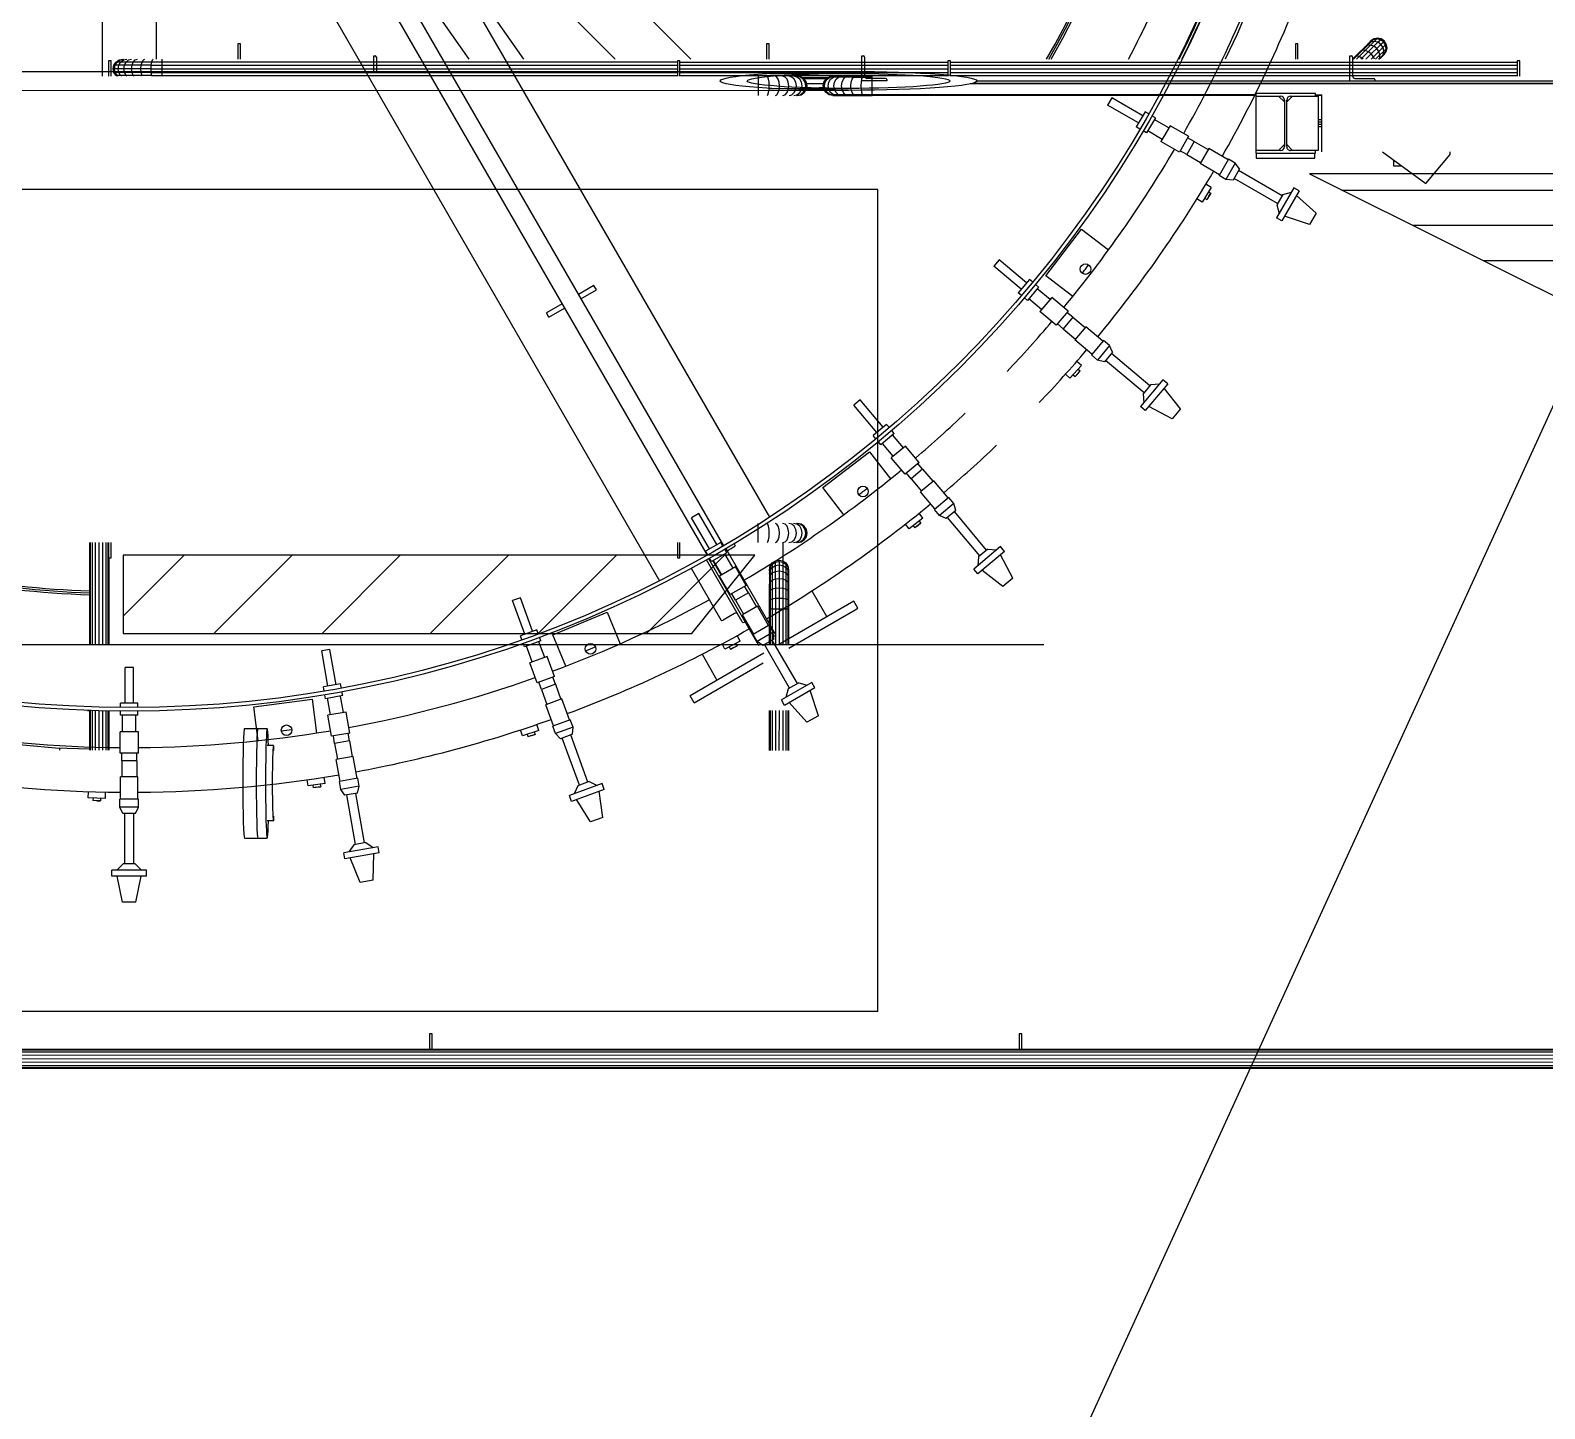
# Model space of a CAD drawing. Header units: metres. Extents: x 0 to 63075, y 0 to 44550.
# Drawn here: x 58355 to 58936, y 40929 to 41457 of the extents above; entities that cross this region are included whole.
import ezdxf

# ---------------------------------------------------------------- set-up
doc = ezdxf.new("R2010")
doc.units = ezdxf.units.M
doc.header["$LTSCALE"] = 75
for name, color, linetype in [('GSB', 7, 'Continuous'), ('ML6', 1, 'Continuous'), ('SDM', 7, 'Continuous'), ('SL1', 8, 'Continuous')]:
    doc.layers.add(name, color=color, linetype=linetype)
doc.styles.add('ROMANS', font='ROMANS.SHX')
doc.dimstyles.new('75___1-75', dxfattribs={"dimscale": 75, "dimtxt": 2.5, "dimasz": 2, "dimexe": 1.5, "dimexo": 1, "dimgap": 0.5, "dimtad": 1, "dimdec": 0, "dimzin": 12, "dimtxsty": 'ROMANS', "dimcen": 0, "dimclrd": 256, "dimclre": 256, "dimclrt": 3, "dimazin": 3, "dimtfac": 1, "dimtdec": 0, "dimtmove": 0, "dimatfit": 0, "dimfxl": 1, "dimlwd": -1, "dimlwe": -1, "dimarcsym": 0})

# ---------------------------------------------------------------- blocks, each defined once
blk = doc.blocks.new('A$C6bae614f')
at = {"layer": 'SL1'}
h = blk.add_hatch(dxfattribs=at)
h.set_pattern_fill('_USER', color=256, scale=90, angle=-0.0019, style=0, pattern_type=0)
h.set_pattern_definition([(359.99813, (326091.565, -18363.04), (0.00294, 90), [])])
h.paths.add_polyline_path([(409519.7, 50524), (406025.7, 50524.1), (406801.1, 50137.4), (407209.9, 49635.6), (407824.9, 49509.6), (408437.2, 49652.2), (408936.7, 50189.3)])
h = blk.add_hatch(dxfattribs=at)
h.set_pattern_fill('_USER', color=256, scale=195, angle=44.9981, style=0, pattern_type=0)
h.set_pattern_definition([(44.99813, (346235.7, -9863.7), (-137.8813, 137.89033), [])])
h.paths.add_polyline_path([(402998.9, 49351.6), (404449.6, 49351.6), (404610.1, 49551), (402998.9, 49551.1)])
for p, q in [((403061.3, 52186.1), (404020.1, 50816.7)), ((402967.7, 52120.5), (403880.6, 50816.7)), ((403269.3, 51995), (404447.6, 50816.7)), ((403185.4, 51905.6), (404530.5, 49575.6)), ((402946.2, 50773.2), (402946.2, 51861.2)), ((403082.8, 51861.2), (403082.7, 50816.7)), ((403143.6, 51881.4), (404488.7, 49551.4)), ((403385.7, 51834.2), (404647.7, 49648.2)), ((403105.2, 51672.3), (404367.3, 49486.3)), ((404254.5, 50816.7), (403472.7, 51598.6)), ((405913.1, 51053.3), (405841.4, 50880.3)), ((403291.6, 50855.8), (403291.6, 50816.7)), ((403298, 50855.8), (403291.6, 50855.8)), ((403298, 50816.7), (403298, 50855.8)), ((404640.6, 50855.8), (404640.6, 50816.7)), ((404647, 50855.8), (404640.6, 50855.8)), ((404647, 50816.7), (404647, 50855.8)), ((405841.4, 50880.3), (405810.4, 50816.6)), ((405989.6, 50855.7), (405989.6, 50816.6)), ((405996, 50855.7), (405989.6, 50855.7)), ((405996, 50816.6), (405996, 50855.7)), ((406135.2, 50816.6), (406180.1, 50861.5)), ((406137.8, 50816.6), (406187.8, 50866.6)), ((406145.3, 50816.6), (406190.9, 50862.2)), ((406156.5, 50816.6), (406199.9, 50860)), ((406172.9, 50851.7), (406166.4, 50847.9)), ((406169.7, 50816.6), (406214.2, 50861.1)), ((406181, 50852.3), (406172.9, 50851.7)), ((406182.1, 50860.9), (406174.8, 50856.3)), ((406187.8, 50866.6), (406180.1, 50861.5)), ((406180.1, 50861.5), (406181.9, 50863.3)), ((406189.5, 50849.7), (406181, 50852.3)), ((406189.8, 50868.6), (406181.9, 50863.3)), ((406190.9, 50862.2), (406182.1, 50860.9)), ((406219.5, 50853.2), (406182.9, 50816.6)), ((406187.8, 50866.6), (406189.8, 50868.6)), ((406197, 50868.4), (406187.8, 50866.6)), ((406197.2, 50844.1), (406189.5, 50849.7)), ((406199.1, 50870.4), (406189.8, 50868.6)), ((406190.9, 50862.2), (406197, 50868.4)), ((406199.9, 50860), (406190.9, 50862.2)), ((406197, 50868.4), (406199.1, 50870.4)), ((406206.3, 50866.4), (406197, 50868.4)), ((406208.4, 50868.6), (406199.1, 50870.4)), ((406199.9, 50860), (406206.3, 50866.4)), ((406207.6, 50854.6), (406199.9, 50860)), ((406206.3, 50866.4), (406208.4, 50868.6)), ((406214.2, 50861.1), (406206.3, 50866.4)), ((406213.1, 50846.8), (406207.6, 50854.6)), ((406216.4, 50863.3), (406208.4, 50868.6)), ((406215.3, 50837.8), (406213.1, 50846.8)), ((406214.2, 50861.1), (406216.4, 50863.3)), ((406219.5, 50853.2), (406214.2, 50861.1)), ((406221.6, 50855.4), (406216.4, 50863.3)), ((406219.5, 50853.2), (406221.6, 50855.4)), ((406221.4, 50844), (406219.5, 50853.2)), ((406223.5, 50846), (406221.6, 50855.4)), ((402961.9, 50812.3), (402961.9, 50773.2)), ((402968.2, 50812.3), (402961.9, 50812.3)), ((402968.2, 50773.2), (402968.2, 50812.3)), ((402975.4, 50801.6), (402980.7, 50809.6)), ((402978.5, 50801.6), (402983.6, 50809.6)), ((402980.7, 50809.6), (402988.6, 50814.8)), ((404413.1, 50809.5), (402980.7, 50809.6)), ((402983.6, 50809.6), (402991.4, 50814.8)), ((402987.5, 50801.6), (402992.3, 50809.6)), ((402988.6, 50814.8), (402998, 50816.7)), ((402991.4, 50814.8), (403000.5, 50816.7)), ((402992.3, 50809.6), (402999.4, 50814.8)), ((402999.4, 50814.8), (403007.9, 50816.7)), ((403002.1, 50801.6), (403006.3, 50809.6)), ((403006.3, 50809.6), (403012.5, 50814.8)), ((403012.5, 50814.8), (403019.8, 50816.7)), ((403021.5, 50801.6), (403024.8, 50809.6)), ((403024.8, 50809.6), (403029.8, 50814.8)), ((403029.8, 50814.8), (403035.6, 50816.7)), ((403044.8, 50801.6), (403047.1, 50809.6)), ((403047.1, 50809.6), (403050.5, 50814.8)), ((403050.5, 50814.8), (403054.6, 50816.7)), ((403070.7, 50801.6), (403071.9, 50809.6)), ((403071.9, 50809.6), (403073.6, 50814.8)), ((403073.6, 50814.8), (403075.7, 50816.7)), ((403098, 50814.8), (403098, 50816.7)), ((403098, 50809.6), (403098, 50814.8)), ((403098, 50801.6), (403098, 50809.6)), ((403638.5, 50785.6), (403638.5, 50825.2)), ((403638.5, 50825.2), (403641.7, 50825.2)), ((403644.9, 50822), (403644.9, 50785.6)), ((404413.1, 50812.3), (404413.1, 50773.2)), ((404419.5, 50812.3), (404413.1, 50812.3)), ((404419.5, 50773.2), (404419.5, 50812.3)), ((404419.5, 50809.5), (405103.1, 50809.5)), ((404883.7, 50761.6), (404883.7, 50825.1)), ((404883.7, 50825.1), (404886.9, 50825.1)), ((404890.1, 50821.9), (404890.1, 50774.3)), ((405103.1, 50812.2), (405103.1, 50773.1)), ((405109.5, 50812.2), (405103.1, 50812.2)), ((405109.5, 50773.1), (405109.5, 50812.2)), ((405109.5, 50809.5), (406555.6, 50809.4)), ((406128.9, 50825.1), (406132.1, 50825.1)), ((406128.9, 50761.6), (406128.9, 50825.1)), ((406135.3, 50821.9), (406135.3, 50774.3)), ((406146, 50824.8), (406141.8, 50823.3)), ((406152.2, 50823.5), (406146, 50824.8)), ((406159.4, 50819.5), (406152.2, 50823.5)), ((406160.7, 50839.5), (406155.2, 50836.7)), ((406162.9, 50816.6), (406159.4, 50819.5)), ((406167.9, 50839.2), (406160.7, 50839.5)), ((406175.8, 50836), (406167.9, 50839.2)), ((406183.2, 50830.2), (406175.8, 50836)), ((406189, 50822.7), (406183.2, 50830.2)), ((406191.6, 50816.6), (406189, 50822.7)), ((406194.1, 50816.6), (406223.5, 50846)), ((406202.7, 50836.5), (406197.2, 50844.1)), ((406201.6, 50816.6), (406214, 50829)), ((406202.1, 50817.1), (406203.8, 50818.3)), ((406205.4, 50827.9), (406202.7, 50836.5)), ((406204.8, 50819.8), (406202.9, 50816.6)), ((406204.2, 50816.6), (406209.4, 50821.8)), ((406204.8, 50819.8), (406205.4, 50827.9)), ((406209.4, 50821.8), (406214, 50829)), ((406209.4, 50821.8), (406214.6, 50827)), ((406214, 50829), (406215.3, 50837.8)), ((406214, 50829), (406219.7, 50834.8)), ((406214.6, 50827), (406219.7, 50834.8)), ((406214.6, 50827), (406216.4, 50828.8)), ((406216.4, 50828.8), (406221.6, 50836.7)), ((406219.7, 50834.8), (406221.4, 50844)), ((406219.7, 50834.8), (406221.6, 50836.7)), ((406221.6, 50836.7), (406223.5, 50846)), ((406555.6, 50812.2), (406555.6, 50773.1)), ((406562, 50812.2), (406555.6, 50812.2)), ((406562, 50773.1), (406562, 50812.2)), ((391398.6, 50786), (404849.7, 50785.5)), ((402973.6, 50792.3), (402975.4, 50801.6)), ((403070.3, 50792.3), (402973.6, 50792.3)), ((402975.4, 50783), (402973.6, 50792.3)), ((403070.7, 50801.6), (402975.4, 50801.6)), ((402980.7, 50775), (402975.4, 50783)), ((403070.7, 50783), (402975.4, 50783)), ((402976.7, 50792.3), (402978.5, 50801.6)), ((402978.5, 50783), (402976.7, 50792.3)), ((402983.6, 50775), (402978.5, 50783)), ((403071.9, 50775), (402980.7, 50775)), ((402983.5, 50773.2), (402980.7, 50775)), ((402986.3, 50773.2), (402983.6, 50775)), ((402985.9, 50792.3), (402987.5, 50801.6)), ((402987.5, 50783), (402985.9, 50792.3)), ((402992.3, 50775), (402987.5, 50783)), ((402994.8, 50773.2), (402992.3, 50775)), ((403000.7, 50792.3), (403002.1, 50801.6)), ((403002.1, 50783), (403000.7, 50792.3)), ((403006.3, 50775), (403002.1, 50783)), ((403008.4, 50773.2), (403006.3, 50775)), ((403020.4, 50792.3), (403021.5, 50801.6)), ((403021.5, 50783), (403020.4, 50792.3)), ((403024.8, 50775), (403021.5, 50783)), ((403026.6, 50773.2), (403024.8, 50775)), ((403044, 50792.3), (403044.8, 50801.6)), ((403044.8, 50783), (403044, 50792.3)), ((403047.1, 50775), (403044.8, 50783)), ((403048.3, 50773.2), (403047.1, 50775)), ((403070.3, 50792.3), (403070.7, 50801.6)), ((403070.7, 50783), (403070.3, 50792.3)), ((403070.3, 50792.3), (403098, 50792.3)), ((403070.7, 50801.6), (403098, 50801.6)), ((403071.9, 50775), (403070.7, 50783)), ((403070.7, 50783), (403098, 50783)), ((403071.9, 50775), (403098, 50775)), ((403072.5, 50773.2), (403071.9, 50775)), ((403098, 50792.3), (403098, 50801.6)), ((403098, 50801.6), (404413.1, 50801.6)), ((403098, 50783), (403098, 50792.3)), ((403098, 50792.3), (404413.1, 50792.3)), ((403098, 50783), (404413.1, 50782.9)), ((403098, 50775), (403098, 50783)), ((403098, 50775), (404413.1, 50775)), ((403098, 50773.2), (403098, 50775)), ((404419.5, 50801.6), (405103.1, 50801.6)), ((404419.5, 50792.3), (405103.1, 50792.2)), ((404419.5, 50782.9), (405103.1, 50782.9)), ((404419.5, 50775), (405103.1, 50775)), ((404619.5, 50771.3), (404619.5, 50773.1)), ((404619.5, 50766), (404619.5, 50771.3)), ((404643.8, 50771.3), (404641.7, 50773.1)), ((404645.6, 50766), (404643.8, 50771.3)), ((404648.7, 50780.5), (404849.7, 50780.5)), ((404666.9, 50771.3), (404662.9, 50773.1)), ((404670.4, 50766), (404666.9, 50771.3)), ((404687.7, 50771.3), (404681.8, 50773.1)), ((404692.6, 50766), (404687.7, 50771.3)), ((404705, 50771.3), (404697.7, 50773.1)), ((404711.2, 50766), (404705, 50771.3)), ((404718, 50771.3), (404709.6, 50773.1)), ((404726.1, 50771.3), (404717, 50773.1)), ((404725.1, 50766), (404718, 50771.3)), ((404728.8, 50771.3), (404719.5, 50773.1)), ((404733.8, 50766), (404726.1, 50771.3)), ((404736.7, 50766), (404728.8, 50771.3)), ((404731.2, 50769.7), (404797.8, 50769.7)), ((404792.2, 50766), (404800.1, 50771.3)), ((404795.2, 50766), (404802.9, 50771.3)), ((404800.1, 50771.3), (404809.5, 50773.1)), ((404862, 50771.3), (404800.1, 50771.3)), ((404802.9, 50771.3), (404812, 50773.1)), ((404803.8, 50766), (404811, 50771.3)), ((404847.1, 50773.1), (404809.5, 50773.1)), ((404811, 50771.3), (404819.4, 50773.1)), ((404817.8, 50766), (404824, 50771.3)), ((404824, 50771.3), (404831.3, 50773.1)), ((404836.4, 50766), (404841.3, 50771.3)), ((404841.3, 50771.3), (404847.1, 50773.1)), ((404847.1, 50773.1), (404866.1, 50773.1)), ((404858.6, 50766), (404862, 50771.3)), ((404862, 50771.3), (404866.1, 50773.1)), ((404862, 50771.3), (404885.2, 50771.3)), ((404866.1, 50773.1), (404887.2, 50773.1)), ((404883.4, 50766), (404885.2, 50771.3)), ((404885.2, 50771.3), (404887.2, 50773.1)), ((404885.2, 50771.3), (404909.5, 50771.3)), ((404887.2, 50773.1), (404909.5, 50773.1)), ((404909.5, 50771.3), (404909.5, 50773.1)), ((404909.5, 50766), (404909.5, 50771.3)), ((405109.5, 50801.6), (406555.6, 50801.5)), ((405109.5, 50792.2), (406555.6, 50792.2)), ((405109.5, 50782.9), (406555.6, 50782.9)), ((405109.5, 50775), (406555.6, 50774.9)), ((391398.6, 50737.7), (404849.7, 50737.3)), ((404619.5, 50758.1), (404619.5, 50766)), ((404619.5, 50748.7), (404619.5, 50758.1)), ((404619.5, 50739.4), (404619.5, 50748.7)), ((404619.5, 50731.5), (404619.5, 50739.4)), ((404619.5, 50726.2), (404619.5, 50731.5)), ((404643.8, 50726.2), (404645.6, 50731.5)), ((404646.7, 50758.1), (404645.6, 50766)), ((404645.6, 50731.5), (404646.7, 50739.4)), ((404646.7, 50739.4), (404647.2, 50748.7)), ((404647.2, 50748.7), (404646.7, 50758.1)), ((404648.7, 50742.4), (404849.7, 50742.4)), ((404666.9, 50726.2), (404670.4, 50731.5)), ((404672.7, 50758.1), (404670.4, 50766)), ((404670.4, 50731.5), (404672.7, 50739.4)), ((404673.5, 50748.7), (404672.7, 50758.1)), ((404672.7, 50739.4), (404673.5, 50748.7)), ((404687.7, 50726.2), (404692.6, 50731.5)), ((404695.9, 50758.1), (404692.6, 50766)), ((404692.6, 50731.5), (404695.9, 50739.4)), ((404697, 50748.7), (404695.9, 50758.1)), ((404695.9, 50739.4), (404697, 50748.7)), ((404705, 50726.2), (404711.2, 50731.5)), ((404715.3, 50758.1), (404711.2, 50766)), ((404711.2, 50731.5), (404715.3, 50739.4)), ((404716.7, 50748.7), (404715.3, 50758.1)), ((404715.3, 50739.4), (404716.7, 50748.7)), ((404718, 50726.2), (404725.1, 50731.5)), ((404729.9, 50758.1), (404725.1, 50766)), ((404725.1, 50731.5), (404729.9, 50739.4)), ((404726.1, 50726.2), (404733.8, 50731.5)), ((404728.8, 50726.2), (404736.7, 50731.5)), ((404731.6, 50748.7), (404729.9, 50758.1)), ((404729.9, 50739.4), (404731.6, 50748.7)), ((404739, 50758.1), (404733.8, 50766)), ((404733.8, 50731.5), (404739, 50739.4)), ((404795, 50767.8), (404734, 50767.8)), ((404734.9, 50767.2), (404794.1, 50767.2)), ((404742, 50758.1), (404736.7, 50766)), ((404736.7, 50731.5), (404742, 50739.4)), ((404740.8, 50748.7), (404739, 50758.1)), ((404739, 50739.4), (404740.8, 50748.7)), ((404787.4, 50738.7), (404741.6, 50738.7)), ((404743.9, 50748.7), (404742, 50758.1)), ((404742, 50739.4), (404743.9, 50748.7)), ((404742.7, 50754.7), (404786.3, 50754.7)), ((404750.8, 50743.7), (404742.9, 50743.7)), ((404750.8, 50738.7), (404745.8, 50743.7)), ((404750.8, 50738.7), (404745.8, 50743.7)), ((404756.1, 50742.2), (404747.3, 50742.2)), ((404781.5, 50742.2), (404772.8, 50742.2)), ((404786.1, 50743.7), (404778, 50743.7)), ((404783, 50743.7), (404778, 50738.7)), ((404785.1, 50748.7), (404786.9, 50758.1)), ((404786.9, 50739.4), (404785.1, 50748.7)), ((404786.9, 50758.1), (404792.2, 50766)), ((404792.2, 50731.5), (404786.9, 50739.4)), ((404788.2, 50748.7), (404790, 50758.1)), ((404790, 50739.4), (404788.2, 50748.7)), ((404790, 50758.1), (404795.2, 50766)), ((404795.2, 50731.5), (404790, 50739.4)), ((404800.1, 50726.2), (404792.2, 50731.5)), ((404802.9, 50726.2), (404795.2, 50731.5)), ((404797.4, 50748.7), (404799.1, 50758.1)), ((404799.1, 50739.4), (404797.4, 50748.7)), ((404799.1, 50758.1), (404803.8, 50766)), ((404803.8, 50731.5), (404799.1, 50739.4)), ((404811, 50726.2), (404803.8, 50731.5)), ((404812.2, 50748.7), (404813.7, 50758.1)), ((404813.7, 50739.4), (404812.2, 50748.7)), ((404813.7, 50758.1), (404817.8, 50766)), ((404817.8, 50731.5), (404813.7, 50739.4)), ((404824, 50726.2), (404817.8, 50731.5)), ((404831.9, 50748.7), (404833.1, 50758.1)), ((404833.1, 50739.4), (404831.9, 50748.7)), ((404833.1, 50758.1), (404836.4, 50766)), ((404836.4, 50731.5), (404833.1, 50739.4)), ((404841.3, 50726.2), (404836.4, 50731.5)), ((404855.5, 50748.7), (404856.3, 50758.1)), ((404856.3, 50739.4), (404855.5, 50748.7)), ((404856.3, 50758.1), (404858.6, 50766)), ((404858.6, 50731.5), (404856.3, 50739.4)), ((404862, 50726.2), (404858.6, 50731.5)), ((404881.8, 50748.7), (404882.2, 50758.1)), ((404882.2, 50739.4), (404881.8, 50748.7)), ((404882.2, 50758.1), (404883.4, 50766)), ((404883.4, 50731.5), (404882.2, 50739.4)), ((404885.2, 50726.2), (404883.4, 50731.5)), ((404947.2, 50761.6), (404883.7, 50761.6)), ((404896.4, 50768), (404944, 50768)), ((404909.5, 50758.1), (404909.5, 50766)), ((404909.5, 50748.7), (404909.5, 50758.1)), ((404909.5, 50739.4), (404909.5, 50748.7)), ((404909.5, 50731.5), (404909.5, 50739.4)), ((404909.5, 50726.2), (404909.5, 50731.5)), ((404947.2, 50764.8), (404947.2, 50761.6)), ((417819.6, 50753.2), (405159.6, 50753.6)), ((410275.2, 50754.9), (405165.8, 50755.1)), ((405177.2, 50761.6), (417819.6, 50761.2)), ((406141.6, 50767.9), (406189.3, 50767.9)), ((406192.4, 50764.7), (406192.4, 50761.6)), ((404619.5, 50724.3), (404619.5, 50726.2)), ((404641.7, 50724.3), (404643.8, 50726.2)), ((404662.9, 50724.3), (404666.9, 50726.2)), ((404681.8, 50724.3), (404687.7, 50726.2)), ((404697.7, 50724.3), (404705, 50726.2)), ((404709.6, 50724.3), (404718, 50726.2)), ((404717, 50724.3), (404726.1, 50726.2)), ((404719.5, 50724.3), (404728.8, 50726.2)), ((405888.5, 50726.2), (404800.1, 50726.2)), ((404809.5, 50724.3), (404800.1, 50726.2)), ((404812, 50724.3), (404802.9, 50726.2)), ((404809.5, 50724.3), (404866.1, 50724.3)), ((404819.4, 50724.3), (404811, 50726.2)), ((404831.3, 50724.3), (404824, 50726.2)), ((404847.1, 50724.3), (404841.3, 50726.2)), ((404866.1, 50724.3), (404862, 50726.2)), ((404866.1, 50724.3), (404887.2, 50724.3)), ((404887.2, 50724.3), (404885.2, 50726.2)), ((404887.2, 50724.3), (404909.5, 50724.3)), ((404909.5, 50724.3), (404909.5, 50726.2)), ((405888.5, 50724.3), (404909.5, 50724.3)), ((405521, 50718.4), (405510.4, 50699.9)), ((405589.5, 50654.3), (405510.4, 50699.9)), ((405600.1, 50672.6), (405521, 50718.4)), ((405888.5, 50729.2), (405888.5, 50577.2)), ((406040.5, 50729.2), (405888.5, 50729.2)), ((405888.5, 50722.6), (405951.6, 50722.6)), ((405946.6, 50722.6), (405961.6, 50707.6)), ((405961.6, 50712.6), (405961.6, 50593.8)), ((405982.4, 50722.6), (405967.4, 50707.6)), ((405967.4, 50593.8), (405967.4, 50712.6)), ((405977.4, 50722.6), (406040.5, 50722.6)), ((405982.4, 50722.6), (406047.4, 50722.6)), ((406040.5, 50722.6), (406040.5, 50729.2)), ((406040.5, 50726.2), (406057.4, 50726.2)), ((406057.4, 50724.3), (406040.5, 50724.3)), ((406047.4, 50722.6), (406047.4, 50583.8)), ((406057.4, 50580.2), (406057.4, 50726.2)), ((405605.9, 50682.7), (405583.7, 50644.2)), ((405615.4, 50677.3), (405605.9, 50682.7)), ((405632.3, 50667.5), (405610.1, 50629)), ((405632.3, 50667.5), (405623.6, 50672.5)), ((405666.6, 50641.4), (405629.6, 50662.7)), ((406047.4, 50662.6), (406057.4, 50662.6)), ((406057.4, 50656.3), (406047.4, 50656.3)), ((405593.1, 50638.7), (405583.7, 50644.2)), ((405610.1, 50629), (405601.3, 50634)), ((405649.8, 50612.3), (405612.8, 50633.7)), ((405669.9, 50647.2), (405646.4, 50606.5)), ((405716.9, 50620.1), (405669.9, 50647.2)), ((405716.9, 50620.1), (405693.5, 50579.4)), ((405731.5, 50606.5), (405714.7, 50616.2)), ((406057.4, 50650.2), (406047.4, 50650.2)), ((406057.4, 50643.9), (406047.4, 50643.9)), ((405693.5, 50579.4), (405646.4, 50606.5)), ((405712.4, 50573.5), (405695.7, 50583.2)), ((405731.5, 50606.5), (405712.4, 50573.5)), ((405731.5, 50606.5), (405767.1, 50586.2)), ((405768.5, 50588.6), (405746.5, 50550.5)), ((405817.8, 50560.1), (405768.5, 50588.6)), ((405951.6, 50583.8), (405888.5, 50583.8)), ((405888.5, 50577.2), (406040.5, 50577.2)), ((405889.5, 50577.2), (405889.5, 50564.7)), ((405961.6, 50598.8), (405946.6, 50583.8)), ((405982.4, 50583.8), (405967.4, 50598.8)), ((406047.4, 50583.8), (405977.4, 50583.8)), ((406039.5, 50564.7), (406039.5, 50577.2)), ((406040.5, 50577.2), (406040.5, 50583.8)), ((406212, 50580.2), (406322.7, 50499.9)), ((406384.5, 50573.6), (406384.5, 50580.2)), ((405712.4, 50573.5), (405747.9, 50552.9)), ((405795.8, 50522), (405746.5, 50550.5)), ((405818.7, 50561.8), (405794.8, 50520.4)), ((405836.3, 50551.6), (405812.4, 50510.2)), ((405836.3, 50551.6), (405818.7, 50561.8)), ((405846.9, 50536.7), (405836.3, 50551.6)), ((405889.5, 50564.7), (406039.5, 50564.7)), ((406239.5, 50560.2), (406239.5, 50544.9)), ((406239.5, 50544.9), (406260.6, 50544.9)), ((406322.7, 50499.9), (406384.5, 50573.6)), ((405812.4, 50510.2), (405794.8, 50520.4)), ((405830.6, 50508.5), (405812.4, 50510.2)), ((405846.9, 50536.7), (405830.6, 50508.5)), ((405944, 50448.5), (405833, 50512.6)), ((405955.5, 50468.5), (405844.5, 50532.6)), ((404924.6, 50484.3), (400513.3, 50484.4)), ((404924.5, 48387.1), (404924.6, 50484.3)), ((405751.5, 50452), (405738.3, 50460.2)), ((405774.7, 50489.3), (405751.5, 50452)), ((405758, 50462.5), (405763.9, 50458.8)), ((405774.7, 50489.3), (405761.3, 50497.7)), ((405774.1, 50475.2), (405763.9, 50458.8)), ((405769, 50467), (405763.9, 50458.8)), ((405768.2, 50478.8), (405774.1, 50475.2)), ((405769, 50467), (405774.1, 50475.2)), ((405985.8, 50489), (405941.3, 50412.1)), ((405957.5, 50472), (405942, 50445.1)), ((405999.5, 50481.1), (405955, 50404.1)), ((405957.5, 50472), (405979.3, 50477.8)), ((405999.5, 50481.1), (405985.8, 50489)), ((406042.7, 50424.2), (405992.6, 50469.2)), ((405942, 50445.1), (405947.8, 50423.3)), ((406042.7, 50424.2), (406025.9, 50395.1)), ((405352.8, 50264.4), (405444.1, 50383.4)), ((405444.1, 50383.4), (405513.1, 50330.5)), ((405955, 50404.1), (405941.3, 50412.1)), ((406025.9, 50395.1), (405961.9, 50416.1)), ((405233.8, 50304.9), (405220.1, 50288.6)), ((405290.1, 50229.9), (405220.1, 50288.6)), ((405303.7, 50246.2), (405233.8, 50304.9)), ((404200.1, 50239.7), (404160.4, 50216.8)), ((404166.7, 50205.8), (404206.4, 50228.7)), ((404206.4, 50228.7), (404200.1, 50239.7)), ((405311.2, 50255.1), (405282.6, 50221)), ((405334.5, 50235.5), (405305.9, 50201.4)), ((405319.5, 50248.1), (405311.2, 50255.1)), ((405334.5, 50235.5), (405326.8, 50242)), ((405363.7, 50203.8), (405331, 50231.3)), ((405421.8, 50211.5), (405352.8, 50264.4)), ((404118.5, 50192.6), (404078.8, 50169.7)), ((405290.9, 50214), (405282.6, 50221)), ((405305.9, 50201.4), (405298.2, 50207.9)), ((405342.2, 50178.1), (405309.4, 50205.6)), ((405368, 50209), (405337.8, 50173)), ((405409.6, 50174.1), (405368, 50209)), ((404085.2, 50158.7), (404078.8, 50169.7)), ((404085.2, 50158.7), (404124.9, 50181.6)), ((405379.4, 50138.1), (405337.8, 50173)), ((405409.6, 50174.1), (405379.4, 50138.1)), ((405421.6, 50158.2), (405397.1, 50129)), ((405421.6, 50158.2), (405406.8, 50170.7)), ((405421.6, 50158.2), (405453.1, 50132)), ((405397.1, 50129), (405382.3, 50141.5)), ((405397.1, 50129), (405428.4, 50102.6)), ((405454.9, 50134.1), (405426.6, 50100.4)), ((405498.5, 50097.6), (405454.9, 50134.1)), ((405470.2, 50063.8), (405426.6, 50100.4)), ((405499.7, 50099), (405469, 50062.4)), ((405515.3, 50085.9), (405484.6, 50049.3)), ((405515.3, 50085.9), (405499.7, 50099)), ((405523.2, 50069.4), (405515.3, 50085.9)), ((405443.9, 50035.3), (405414.5, 50002.6)), ((405443.9, 50035.3), (405432.1, 50045.9)), ((405484.6, 50049.3), (405469, 50062.4)), ((405502.2, 50044.4), (405484.6, 50049.3)), ((405523.2, 50069.4), (405502.2, 50044.4)), ((405603.4, 49965.7), (405505.3, 50048.1)), ((405618.3, 49983.4), (405520.1, 50065.8)), ((405414.5, 50002.6), (405403, 50013)), ((405422.7, 50011.8), (405427.9, 50007.1)), ((405440.8, 50021.5), (405427.9, 50007.1)), ((405434.4, 50014.3), (405427.9, 50007.1)), ((405434.4, 50014.3), (405440.8, 50021.5)), ((405435.6, 50026.1), (405440.8, 50021.5)), ((405651.6, 49998.4), (405594.5, 49930.3)), ((405663.8, 49988.2), (405651.6, 49998.4)), ((405620.8, 49986.5), (405600.8, 49962.7)), ((405600.8, 49962.7), (405602.8, 49940.2)), ((405663.8, 49988.2), (405606.6, 49920.1)), ((405620.8, 49986.5), (405643.3, 49988.4)), ((405696.5, 49924.6), (405654.9, 49977.6)), ((404879.1, 49947.6), (404862.8, 49933.9)), ((404921.5, 49864), (404862.8, 49933.9)), ((404937.7, 49877.6), (404879.1, 49947.6)), ((405606.6, 49920.1), (405594.5, 49930.3)), ((405674.9, 49898.9), (405615.5, 49930.7)), ((405696.5, 49924.6), (405674.9, 49898.9)), ((404946.7, 49885.1), (404912.6, 49856.5)), ((404953.7, 49876.8), (404946.7, 49885.1)), ((404919.6, 49848.1), (404912.6, 49856.5)), ((404966.3, 49861.7), (404932.2, 49833.1)), ((404966.3, 49861.7), (404959.8, 49869.5)), ((404989.5, 49825.5), (404962.1, 49858.2)), ((404784.2, 49723.6), (404903.3, 49814.9)), ((404903.3, 49814.9), (404956.2, 49745.9)), ((404932.2, 49833.1), (404925.7, 49840.9)), ((404963.8, 49804), (404936.4, 49836.7)), ((404994.7, 49829.8), (404958.7, 49799.6)), ((405029.6, 49788.2), (404994.7, 49829.8)), ((404993.6, 49758), (404958.7, 49799.6)), ((405029.6, 49788.2), (404993.6, 49758)), ((405038.6, 49770.6), (405009.4, 49746.1)), ((405038.6, 49770.6), (405026.2, 49785.4)), ((405038.6, 49770.6), (405065.1, 49739.2)), ((405009.4, 49746.1), (404997, 49760.9)), ((405009.4, 49746.1), (405035.7, 49714.6)), ((405067.2, 49741), (405033.5, 49712.8)), ((405103.8, 49697.4), (405067.2, 49741)), ((404837.2, 49654.6), (404784.2, 49723.6)), ((405070.1, 49669.2), (405033.5, 49712.8)), ((405105.2, 49698.6), (405068.7, 49668)), ((405118.3, 49683.1), (405105.2, 49698.6)), ((404467.7, 49657.4), (404449.3, 49646.7)), ((404513.3, 49578.2), (404467.7, 49657.4)), ((405039.2, 49645.6), (405029.4, 49658.1)), ((405081.7, 49652.4), (405068.7, 49668)), ((405118.3, 49683.1), (405081.7, 49652.4)), ((405098.2, 49644.5), (405081.7, 49652.4)), ((405123.2, 49665.5), (405098.2, 49644.5)), ((405123.2, 49665.5), (405118.3, 49683.1)), ((405201.9, 49564.3), (405119.6, 49662.4)), ((404495, 49567.6), (404449.3, 49646.7)), ((404619.4, 49630.3), (404619.4, 49632.1)), ((404619.4, 49625), (404619.4, 49630.3)), ((404619.4, 49617.1), (404619.4, 49625)), ((404619.4, 49607.7), (404619.4, 49617.1)), ((404643.8, 49630.3), (404641.7, 49632.1)), ((404645.5, 49625), (404643.8, 49630.3)), ((404646.7, 49617.1), (404645.5, 49625)), ((404647.1, 49607.7), (404646.7, 49617.1)), ((404666.9, 49630.3), (404662.8, 49632.1)), ((404670.3, 49625), (404666.9, 49630.3)), ((404672.6, 49617.1), (404670.3, 49625)), ((404673.4, 49607.7), (404672.6, 49617.1)), ((404687.6, 49630.3), (404681.8, 49632.1)), ((404692.6, 49625), (404687.6, 49630.3)), ((404695.8, 49617.1), (404692.6, 49625)), ((404697, 49607.7), (404695.8, 49617.1)), ((404704.9, 49630.3), (404697.6, 49632.1)), ((404711.1, 49625), (404704.9, 49630.3)), ((404718, 49630.3), (404709.5, 49632.1)), ((404715.3, 49617.1), (404711.1, 49625)), ((404716.7, 49607.7), (404715.3, 49617.1)), ((404726, 49630.3), (404716.9, 49632.1)), ((404725.1, 49625), (404718, 49630.3)), ((404728.8, 49630.3), (404719.4, 49632.1)), ((404729.9, 49617.1), (404725.1, 49625)), ((404733.8, 49625), (404726, 49630.3)), ((404736.7, 49625), (404728.8, 49630.3)), ((404731.5, 49607.7), (404729.9, 49617.1)), ((404738.9, 49617.1), (404733.8, 49625)), ((404742, 49617.1), (404736.7, 49625)), ((404740.7, 49607.7), (404738.9, 49617.1)), ((404743.8, 49607.7), (404742, 49617.1)), ((405004.6, 49618.5), (404995, 49630.7)), ((405039.2, 49645.6), (405004.6, 49618.5)), ((405014.3, 49626.1), (405018.5, 49620.7)), ((405033.7, 49632.6), (405018.5, 49620.7)), ((405026.2, 49626.6), (405018.5, 49620.7)), ((405026.2, 49626.6), (405033.7, 49632.6)), ((405029.4, 49638), (405033.7, 49632.6)), ((405184.2, 49549.4), (405101.8, 49647.6)), ((402913.5, 49323.5), (402913.5, 49583.4)), ((402915.4, 49323.5), (402915.4, 49583.4)), ((402920.7, 49323.5), (402920.7, 49583.4)), ((402928.6, 49323.5), (402928.6, 49583.4)), ((402937.9, 49323.5), (402937.9, 49583.4)), ((402947.2, 49323.5), (402947.3, 49583.4)), ((402955.2, 49323.5), (402955.2, 49583.4)), ((402960.5, 49323.5), (402960.5, 49583.4)), ((402961.8, 49583.4), (402961.8, 49544.3)), ((402968.2, 49544.3), (402968.2, 49583.4)), ((404413.1, 49583.4), (404413.1, 49544.3)), ((404419.4, 49544.3), (404419.4, 49583.4)), ((404523.4, 49584.1), (404484.9, 49561.8)), ((404528.9, 49574.6), (404523.4, 49584.1)), ((404557.5, 49580.5), (404560.6, 49575.2)), ((404619.4, 49598.4), (404619.4, 49607.7)), ((404619.4, 49590.5), (404619.4, 49598.4)), ((404619.4, 49585.2), (404619.4, 49590.5)), ((404619.4, 49583.3), (404619.4, 49585.2)), ((404641.7, 49583.3), (404643.8, 49585.2)), ((404643.8, 49585.2), (404645.5, 49590.5)), ((404645.5, 49590.5), (404646.7, 49598.4)), ((404646.7, 49598.4), (404647.1, 49607.7)), ((404662.8, 49583.3), (404666.9, 49585.2)), ((404666.9, 49585.2), (404670.3, 49590.5)), ((404670.3, 49590.5), (404672.6, 49598.4)), ((404672.6, 49598.4), (404673.4, 49607.7)), ((404681.8, 49583.3), (404687.6, 49585.2)), ((404681.9, 49583.3), (404681.9, 49536.5)), ((404687.6, 49585.2), (404692.6, 49590.5)), ((404692.6, 49590.5), (404695.8, 49598.4)), ((404695.8, 49598.4), (404697, 49607.7)), ((404697.6, 49583.3), (404704.9, 49585.2)), ((404704.9, 49585.2), (404711.1, 49590.5)), ((404709.5, 49583.3), (404718, 49585.2)), ((404711.1, 49590.5), (404715.3, 49598.4)), ((404715.3, 49598.4), (404716.7, 49607.7)), ((404716.9, 49583.3), (404726, 49585.2)), ((404718, 49585.2), (404725.1, 49590.5)), ((404719.4, 49583.3), (404728.8, 49585.2)), ((404725.1, 49590.5), (404729.9, 49598.4)), ((404726, 49585.2), (404733.8, 49590.5)), ((404728.8, 49585.2), (404736.7, 49590.5)), ((404729.9, 49598.4), (404731.5, 49607.7)), ((404733.8, 49590.5), (404738.9, 49598.4)), ((404736.7, 49590.5), (404742, 49598.4)), ((404738.9, 49598.4), (404740.7, 49607.7)), ((404742, 49598.4), (404743.8, 49607.7)), ((405237.4, 49573.2), (405169.3, 49516)), ((405247.5, 49561.1), (405237.4, 49573.2)), ((402961.8, 49544.3), (402968.2, 49544.3)), ((402962.3, 49544.3), (402962.3, 49323.5)), ((404413.1, 49544.3), (404419.4, 49544.3)), ((404490.4, 49552.4), (404484.9, 49561.8)), ((404578.1, 49381.4), (404486.8, 49539.5)), ((404492.4, 49542.6), (404619.9, 49321.6)), ((404500.1, 49535.4), (404495.1, 49544.1)), ((404538.7, 49557.6), (404500.1, 49535.4)), ((404502.9, 49537), (404524.3, 49500)), ((404526.2, 49501.1), (404504.9, 49538.1)), ((404538.7, 49557.6), (404533.6, 49566.4)), ((404555.3, 49517.9), (404533.9, 49554.9)), ((404536.4, 49568), (404663.9, 49347)), ((404654.9, 49531.5), (404662.8, 49536.8)), ((404654.9, 49528.6), (404662.8, 49533.7)), ((404662.8, 49536.8), (404672.2, 49538.7)), ((404662.8, 49533.7), (404662.8, 49536.8)), ((404662.8, 49533.7), (404672.2, 49535.5)), ((404662.8, 49510.1), (404662.8, 49533.7)), ((404672.2, 49535.5), (404672.2, 49538.7)), ((404672.2, 49538.7), (404681.5, 49536.8)), ((404672.2, 49535.5), (404681.5, 49533.7)), ((404672.2, 49535.5), (404672.2, 49511.5)), ((404681.5, 49536.8), (404681.5, 49510.1)), ((404681.5, 49536.8), (404689.4, 49531.5)), ((404681.5, 49533.7), (404689.4, 49528.6)), ((405181.2, 49546.8), (405179.2, 49524.4)), ((405247.5, 49561.1), (405179.4, 49503.9)), ((405205, 49566.8), (405181.2, 49546.8)), ((405205, 49566.8), (405227.4, 49564.8)), ((405268.7, 49492.8), (405237, 49552.2)), ((404447.9, 49517.9), (404523.9, 49386.4)), ((404561.1, 49521.3), (404520.4, 49497.8)), ((404547.6, 49450.8), (404520.4, 49497.8)), ((404588.3, 49474.3), (404561.1, 49521.3)), ((404647.8, 49514.3), (404649.6, 49523.6)), ((404647.8, 49511.7), (404649.6, 49520.8)), ((404647.8, 49514.3), (404647.8, 49511.7)), ((404647.8, 49504.3), (404649.6, 49512.8)), ((404647.8, 49511.7), (404647.8, 49492.4)), ((404647.8, 49492.4), (404649.6, 49499.7)), ((404649.6, 49523.6), (404654.9, 49531.5)), ((404649.6, 49520.8), (404654.9, 49528.6)), ((404649.6, 49520.8), (404649.6, 49523.6)), ((404649.6, 49520.8), (404649.6, 49499.7)), ((404649.6, 49512.8), (404654.9, 49519.9)), ((404649.6, 49499.7), (404654.9, 49505.9)), ((404649.6, 49499.7), (404649.6, 49482.4)), ((404654.9, 49531.5), (404654.9, 49505.9)), ((404654.9, 49519.9), (404662.8, 49524.7)), ((404654.9, 49505.9), (404662.8, 49510.1)), ((404654.9, 49505.9), (404654.9, 49487.4)), ((404662.8, 49524.7), (404672.2, 49526.3)), ((404662.8, 49510.1), (404672.2, 49511.5)), ((404662.8, 49490.7), (404662.8, 49510.1)), ((404672.2, 49526.3), (404681.5, 49524.7)), ((404672.2, 49511.5), (404672.2, 49491.8)), ((404672.2, 49511.5), (404681.5, 49510.1)), ((404681.5, 49524.7), (404689.4, 49519.9)), ((404681.5, 49510.1), (404689.4, 49505.9)), ((404681.5, 49510.1), (404681.5, 49490.7)), ((404689.4, 49531.5), (404689.4, 49505.9)), ((404689.4, 49531.5), (404694.7, 49523.6)), ((404689.4, 49528.6), (404694.7, 49520.8)), ((404689.4, 49519.9), (404694.7, 49512.8)), ((404689.4, 49505.9), (404689.4, 49487.4)), ((404689.4, 49505.9), (404694.7, 49499.7)), ((404694.7, 49523.6), (404694.7, 49499.7)), ((404694.7, 49523.6), (404696.6, 49514.3)), ((404694.7, 49520.8), (404696.6, 49511.7)), ((404694.7, 49512.8), (404696.6, 49504.3)), ((404694.7, 49499.7), (404694.7, 49482.4)), ((404694.7, 49499.7), (404696.6, 49492.4)), ((404696.6, 49511.7), (404696.6, 49514.3)), ((404696.6, 49511.7), (404696.6, 49492.4)), ((405179.4, 49503.9), (405169.3, 49516)), ((405243, 49471.2), (405190, 49512.8)), ((404367.3, 49486.3), (404367.3, 49486.3)), ((404588.3, 49474.3), (404547.6, 49450.8)), ((404594.1, 49455.3), (404584.4, 49472)), ((404647.8, 49492.4), (404647.8, 49476.6)), ((404647.8, 49476.6), (404649.6, 49482.4)), ((404647.8, 49323.4), (404647.8, 49476.6)), ((404647.8, 49457.6), (404649.6, 49461.7)), ((404649.6, 49482.4), (404654.9, 49487.4)), ((404649.6, 49482.4), (404649.6, 49323.4)), ((404649.6, 49461.7), (404654.9, 49465.1)), ((404654.9, 49487.4), (404662.8, 49490.7)), ((404654.9, 49487.4), (404654.9, 49323.4)), ((404654.9, 49465.1), (404662.8, 49467.4)), ((404662.8, 49490.7), (404672.2, 49491.8)), ((404662.8, 49490.7), (404662.8, 49323.4)), ((404662.8, 49467.4), (404672.2, 49468.2)), ((404672.2, 49491.8), (404681.5, 49490.7)), ((404672.2, 49491.8), (404672.2, 49323.4)), ((404672.2, 49468.2), (404681.5, 49467.4)), ((404681.5, 49490.7), (404681.5, 49323.4)), ((404681.5, 49490.7), (404689.4, 49487.4)), ((404681.5, 49467.4), (404689.4, 49465.1)), ((404689.4, 49487.4), (404694.7, 49482.4)), ((404689.4, 49487.4), (404689.4, 49323.4)), ((404689.4, 49465.1), (404694.7, 49461.7)), ((404694.7, 49482.4), (404696.6, 49476.6)), ((404694.7, 49482.4), (404694.7, 49323.4)), ((404694.7, 49461.7), (404696.6, 49457.6)), ((404696.6, 49492.4), (404696.6, 49476.6)), ((404696.6, 49476.6), (404696.6, 49323.4)), ((404756.2, 49460.3), (404794.3, 49394.2)), ((405268.7, 49492.8), (405243, 49471.2)), ((404012.2, 49442.9), (403992.2, 49435.6)), ((404023.5, 49349.8), (403992.2, 49435.6)), ((404043.4, 49357.1), (404012.2, 49442.9)), ((404561.1, 49436.2), (404551.4, 49453)), ((404594.1, 49455.3), (404561.1, 49436.2)), ((404561.1, 49436.2), (404581.5, 49400.6)), ((404617.1, 49421.2), (404579, 49399.2)), ((404594.1, 49455.3), (404614.7, 49419.8)), ((404645.6, 49371.9), (404617.1, 49421.2)), ((404647.8, 49436.5), (404649.6, 49438.6)), ((404649.6, 49438.6), (404654.9, 49440.3)), ((404654.9, 49440.3), (404662.8, 49441.5)), ((404662.8, 49441.5), (404672.2, 49441.9)), ((404672.2, 49441.9), (404681.5, 49441.5)), ((404863.1, 49433.9), (404675, 49325.3)), ((404681.5, 49441.5), (404689.4, 49440.3)), ((404689.4, 49440.3), (404694.7, 49438.6)), ((404694.7, 49438.6), (404696.6, 49436.5)), ((404873.4, 49416), (404863.1, 49433.9)), ((404095.1, 49348.3), (404233.7, 49405.7)), ((404233.7, 49405.7), (404266.9, 49325.4)), ((404558.9, 49402.6), (404530, 49385.9)), ((404607.5, 49350), (404579, 49399.2)), ((404584.2, 49380.9), (404585.3, 49381.5)), ((404647.8, 49414.3), (404649.6, 49414.3)), ((404649.6, 49414.3), (404654.9, 49414.3)), ((404654.9, 49414.3), (404662.8, 49414.3)), ((404662.8, 49414.3), (404672.2, 49414.3)), ((404672.2, 49414.3), (404681.5, 49414.3)), ((404681.5, 49414.3), (404689.4, 49414.3)), ((404689.4, 49414.3), (404694.7, 49414.3)), ((404694.7, 49414.3), (404696.6, 49414.3)), ((404697.1, 49314.2), (404866.3, 49411.9)), ((404866.3, 49411.9), (404873.4, 49416)), ((404054.4, 49361.1), (404012.6, 49345.8)), ((404016.3, 49335.6), (404012.6, 49345.8)), ((404058.1, 49350.8), (404054.4, 49361.1)), ((404064.8, 49332.4), (404061.4, 49341.9)), ((404128.4, 49268), (404095.1, 49348.3)), ((404572.9, 49332.1), (404565.5, 49346.1)), ((404647.2, 49372.9), (404605.9, 49349)), ((404616, 49331.4), (404605.9, 49349)), ((404657.4, 49355.3), (404616, 49331.4)), ((404657.4, 49355.3), (404647.2, 49372.9)), ((404659.2, 49337.1), (404657.4, 49355.3)), ((404658.5, 49343.9), (404663.9, 49347)), ((402425.9, 49323.5), (405347.8, 49323.4)), ((403526.4, 49310.8), (403505.4, 49307.1)), ((403521.4, 49217.2), (403505.4, 49307.1)), ((403542.2, 49220.9), (403526.4, 49310.8)), ((404023, 49317.2), (404019.5, 49326.7)), ((404064.8, 49332.4), (404023, 49317.2)), ((404042.7, 49278.9), (404028.1, 49319.1)), ((404074.3, 49290.4), (404059.7, 49330.5)), ((404633.2, 49301.1), (404445.1, 49192.6)), ((404534.2, 49311.5), (404526.9, 49325.1)), ((404572.9, 49332.1), (404534.2, 49311.5)), ((404545.1, 49317.3), (404548.3, 49311.1)), ((404565.3, 49320.2), (404548.3, 49311.1)), ((404556.8, 49315.6), (404548.3, 49311.1)), ((404556.8, 49315.6), (404565.3, 49320.2)), ((404562.1, 49326.3), (404565.3, 49320.2)), ((404630.9, 49320.8), (404616, 49331.4)), ((404619.9, 49321.6), (404625.3, 49324.8)), ((404659.2, 49337.1), (404630.9, 49320.8)), ((404699.1, 49212.2), (404635, 49323.2)), ((404719.1, 49223.7), (404655, 49334.7)), ((403025.1, 49265.1), (403003.8, 49265.1)), ((403003.8, 49173.8), (403003.8, 49265.1)), ((403025, 49173.8), (403025.1, 49265.1)), ((404080.6, 49292.7), (404036.4, 49276.6)), ((404055, 49225.6), (404036.4, 49276.6)), ((404099.1, 49241.7), (404080.6, 49292.7)), ((404455.4, 49174.7), (404631.7, 49276.5)), ((404475.7, 49298.4), (404513.9, 49232.3)), ((404099.1, 49241.7), (404055, 49225.6)), ((404065.8, 49208.9), (404059.2, 49227.1)), ((404101.6, 49222), (404095, 49240.2)), ((404755.6, 49226.4), (404678.6, 49181.9)), ((404722.6, 49225.7), (404695.6, 49210.2)), ((404722.6, 49225.7), (404744.3, 49219.9)), ((404763.5, 49212.7), (404755.6, 49226.4)), ((403553.7, 49222.9), (403509.9, 49215.2)), ((403511.8, 49204.4), (403509.9, 49215.2)), ((403515.2, 49185.2), (403513.4, 49195.1)), ((403559, 49192.9), (403515.2, 49185.2)), ((403528, 49144), (403520.6, 49186.1)), ((403561, 49149.9), (403553.6, 49191.9)), ((403555.6, 49212.2), (403553.7, 49222.9)), ((403559, 49192.9), (403557.2, 49202.8)), ((404101.6, 49222), (404065.8, 49208.9)), ((404065.8, 49208.9), (404079.7, 49170.4)), ((404101.6, 49222), (404115.8, 49183.5)), ((404455.4, 49174.7), (404445.1, 49192.6)), ((404763.5, 49212.7), (404686.5, 49168.2)), ((404695.6, 49210.2), (404689.8, 49188.4)), ((404772.5, 49141.7), (404751.5, 49205.8)), ((402913.5, 49053.5), (402913.5, 49155.2)), ((402915.4, 49053.5), (402915.4, 49155.2)), ((402920.6, 49053.5), (402920.7, 49155.2)), ((402928.6, 49053.5), (402928.6, 49155.2)), ((402937.9, 49053.5), (402937.9, 49155.2)), ((402947.2, 49053.5), (402947.2, 49155.2)), ((402955.2, 49053.5), (402955.2, 49155.2)), ((402960.4, 49053.5), (402960.4, 49155.2)), ((402962.3, 49155.2), (402962.3, 49053.5)), ((403036.7, 49173.8), (402992.2, 49173.8)), ((402992.2, 49162.9), (402992.2, 49173.8)), ((402992.2, 49143.3), (402992.2, 49153.4)), ((403036.7, 49162.9), (403036.7, 49173.8)), ((403036.7, 49143.3), (403036.7, 49153.4)), ((403332.3, 49164.2), (403481, 49183.8)), ((403343.6, 49078), (403332.3, 49164.2)), ((403481, 49183.8), (403492.3, 49097.6)), ((403567.6, 49151), (403521.4, 49142.9)), ((403577.1, 49097.6), (403567.6, 49151)), ((404118.4, 49184.4), (404077, 49169.4)), ((404096.5, 49115.9), (404077, 49169.4)), ((404137.8, 49131), (404118.4, 49184.4)), ((404647.7, 49053.4), (404647.8, 49155.1)), ((404649.6, 49155.1), (404649.6, 49053.4)), ((404654.9, 49155.1), (404654.9, 49053.4)), ((404662.8, 49155.1), (404662.8, 49053.4)), ((404672.2, 49155.1), (404672.1, 49053.4)), ((404686.5, 49168.2), (404678.6, 49181.9)), ((404681.5, 49155.1), (404681.5, 49053.4)), ((404689.4, 49155.1), (404689.4, 49053.4)), ((404694.7, 49155.1), (404694.7, 49053.4)), ((404696.6, 49155.1), (404696.5, 49053.4)), ((404743.4, 49124.9), (404698.4, 49175.1)), ((403036.7, 49143.3), (402992.2, 49143.3)), ((402997.6, 49100.6), (402997.6, 49143.3)), ((403031.2, 49100.6), (403031.2, 49143.3)), ((403308.3, 49109), (403366.4, 49109)), ((403530.8, 49089.4), (403521.4, 49142.9)), ((404059.4, 49104.4), (404054.5, 49119.5)), ((404139.6, 49131.6), (404094.7, 49115.3)), ((404101.7, 49096.2), (404094.7, 49115.3)), ((404146.6, 49112.5), (404101.7, 49096.2)), ((404146.6, 49112.5), (404139.6, 49131.6)), ((404145.1, 49094.3), (404146.6, 49112.5)), ((404772.5, 49141.7), (404743.4, 49124.9)), ((402826.3, 49059), (402639.9, 49075.9)), ((403037.9, 49100.6), (402990.9, 49100.6)), ((402990.9, 49046.3), (402990.9, 49100.6)), ((403037.9, 49046.3), (403037.9, 49100.6)), ((403577.1, 49097.6), (403530.8, 49089.4)), ((403538.5, 49071.1), (403535.2, 49090.2)), ((403576, 49077.7), (403538.5, 49071.1)), ((403538.5, 49071.1), (403545.5, 49030.7)), ((403576, 49077.7), (403572.7, 49096.8)), ((403576, 49077.7), (403583.3, 49037.4)), ((404017.6, 49090.8), (404012.8, 49105.5)), ((404059.4, 49104.4), (404017.6, 49090.8)), ((404029.3, 49094.6), (404031.4, 49088)), ((404049.8, 49094), (404031.4, 49088)), ((404040.6, 49090.9), (404031.4, 49088)), ((404040.6, 49090.9), (404049.8, 49094)), ((404047.6, 49100.5), (404049.8, 49094)), ((404114.5, 49083.1), (404101.7, 49096.2)), ((404145.1, 49094.3), (404114.5, 49083.1)), ((404162.8, 48964.3), (404118.9, 49084.8)), ((404184.5, 48972.2), (404140.7, 49092.7)), ((402913.5, 49056.3), (402826.3, 49059)), ((402836.6, 49058.7), (402836.6, 49053.5)), ((403037.9, 49046.3), (402990.9, 49046.3)), ((402995.3, 49026.9), (402995.3, 49046.3)), ((403033.4, 49026.9), (403033.4, 49046.3)), ((403382.2, 49065.4), (403366.4, 49065.4)), ((403586.1, 49037.9), (403542.7, 49030.2)), ((403596, 48981.8), (403586.1, 49037.9)), ((402995.3, 49026.9), (402995.2, 48985.9)), ((403033.4, 49026.9), (402995.3, 49026.9)), ((403033.4, 49026.9), (403033.6, 48985.9)), ((403552.6, 48974.2), (403542.7, 49030.2)), ((403036.4, 48985.9), (402992.4, 48985.9)), ((402992.4, 48929), (402992.4, 48985.9)), ((403036.4, 48929), (403036.4, 48985.9)), ((403470.6, 48963.1), (403468.4, 48978.4)), ((403514.1, 48969.2), (403470.6, 48963.1)), ((403482.8, 48964.8), (403483.7, 48958)), ((403502.9, 48960.7), (403483.7, 48958)), ((403493.3, 48959.3), (403483.7, 48958)), ((403493.3, 48959.3), (403502.9, 48960.7)), ((403501.8, 48967.5), (403502.9, 48960.7)), ((403514.1, 48969.2), (403511.9, 48985)), ((403597.8, 48982.1), (403550.8, 48973.9)), ((403554.3, 48953.8), (403550.8, 48973.9)), ((403601.3, 48962.1), (403554.3, 48953.8)), ((403564.6, 48938.8), (403554.3, 48953.8)), ((403596.8, 48944.4), (403601.3, 48962.1)), ((403601.3, 48962.1), (403597.8, 48982.1)), ((404220.9, 48968.5), (404137.3, 48938.1)), ((404226.3, 48953.6), (404142.7, 48923.2)), ((404159, 48963), (404149.5, 48942.6)), ((404188.2, 48973.6), (404159, 48963)), ((404188.2, 48973.6), (404208.6, 48964.1)), ((404226.3, 48953.6), (404220.9, 48968.5)), ((402909.7, 48932.4), (402910.2, 48947.9)), ((402953.6, 48930.9), (402909.7, 48932.4)), ((402922, 48932), (402921.7, 48925)), ((402941, 48924.4), (402921.7, 48925)), ((402931.4, 48924.7), (402921.7, 48925)), ((402931.4, 48924.7), (402941, 48924.4)), ((402941.2, 48931.3), (402941, 48924.4)), ((402953.6, 48930.9), (402954.1, 48946.7)), ((403038.3, 48929), (402990.5, 48929)), ((402990.5, 48908.7), (402990.5, 48929)), ((403038.3, 48908.7), (403038.3, 48929)), ((403596.8, 48944.4), (403564.6, 48938.8)), ((403591.6, 48813.4), (403569.3, 48939.6)), ((403614.3, 48817.4), (403592.1, 48943.6)), ((404142.7, 48923.2), (404137.3, 48938.1)), ((404191.3, 48870.7), (404155.7, 48928)), ((404222.8, 48882.2), (404213.3, 48948.9)), ((403038.3, 48908.7), (402990.5, 48908.7)), ((402998.1, 48892.1), (402990.5, 48908.7)), ((403030.7, 48892.1), (402998.1, 48892.1)), ((403002.8, 48763.9), (403002.8, 48892.1)), ((403025.9, 48763.9), (403026, 48892.1)), ((403030.7, 48892.1), (403038.3, 48908.7)), ((404222.8, 48882.2), (404191.3, 48870.7)), ((403382.2, 48873.3), (403366.4, 48873.3)), ((403308.3, 48829.6), (403366.4, 48829.6)), ((403649.5, 48807.4), (403561.9, 48792)), ((403587.6, 48812.7), (403574.7, 48794.2)), ((403618.3, 48818.1), (403587.6, 48812.7)), ((403618.3, 48818.1), (403636.7, 48805.2)), ((403652.2, 48791.8), (403649.5, 48807.4)), ((402998.8, 48763.9), (402982.9, 48748)), ((403029.9, 48763.9), (402998.8, 48763.9)), ((403029.9, 48763.9), (403045.8, 48748)), ((403564.7, 48776.4), (403561.9, 48792)), ((403652.2, 48791.8), (403564.7, 48776.4)), ((403603.4, 48716.3), (403578.3, 48778.8)), ((403636.5, 48722.1), (403638.7, 48789.4)), ((403058.8, 48748), (402969.9, 48748)), ((402969.9, 48732.2), (402969.9, 48748)), ((403058.8, 48732.2), (402969.9, 48732.2)), ((402997.6, 48666.2), (402983.7, 48732.2)), ((403031.2, 48666.2), (403045.1, 48732.2)), ((403058.8, 48732.2), (403058.8, 48748)), ((403636.5, 48722.1), (403603.4, 48716.3)), ((403031.2, 48666.2), (402997.6, 48666.2)), ((404924.5, 48387.1), (400513.2, 48387.2)), ((403780.6, 48330.3), (403780.6, 48291.2)), ((403787, 48330.3), (403780.6, 48330.3)), ((403787, 48291.2), (403787, 48330.3)), ((405285.1, 48330.2), (405285.1, 48291.1)), ((405291.5, 48330.2), (405285.1, 48330.2)), ((405291.5, 48291.1), (405291.5, 48330.2)), ((377932.9, 48267.6), (411365.7, 48266.5)), ((377934, 48277), (411365.7, 48275.9)), ((411365.7, 48257.2), (377934, 48258.3)), ((377937.3, 48284.9), (411365.7, 48283.8)), ((377942.2, 48290.2), (411365.7, 48289.1)), ((377948.1, 48292), (411365.7, 48290.9)), ((377937.3, 48250.4), (411058.5, 48249.3)), ((377942.2, 48245.1), (411052.9, 48244)), ((377948.1, 48243.2), (411051.7, 48242.1))]:
    blk.add_line(p, q, dxfattribs=at)
for points in [[(409519.7, 50524), (406025.7, 50524.1), (406801.1, 50137.4), (407209.9, 49635.6), (407824.9, 49509.6), (408437.2, 49652.2), (408936.7, 50189.3)], [(402998.9, 49351.6), (404449.6, 49351.6), (404610.1, 49551), (402998.9, 49551.1)]]:
    blk.add_lwpolyline(points, close=True, dxfattribs=at)
for centre, radius in [((403014.5, 52153.3), 3000), ((403014.5, 52153.3), 2990.5), ((405454, 50281.3), 13.5), ((404886.4, 49713.7), 13.5), ((404191.2, 49312.3), 13.5), ((403415.8, 49104.6), 13.5)]:
    blk.add_circle(centre, radius, dxfattribs=at)
for centre, radius, start, end in [((403014.5, 52153.3), 2705, 330.3863, 210.6755), ((403014.5, 52153.3), 2695.2, 330.2683, 359.9475), ((403014.5, 52153.3), 2700, 330.3259, 359.9476), ((403014.5, 52153.3), 3000, 333.5407, 349.4572), ((403014.5, 52153.3), 2993.5, 333.4787, 344.4688), ((403014.5, 52153.3), 2878.5, 332.3307, 342.789), ((403014.5, 52153.3), 3092.8, 330.4334, 339.5629), ((403014.5, 52153.3), 3207.1, 330.3912, 339.6051), ((403641.7, 50822), 3.17, 359.9981, 89.9981), ((404886.9, 50821.9), 3.17, 359.9981, 89.998), ((406132.1, 50821.9), 3.17, 359.9981, 89.998), ((404896.4, 50774.3), 6.35, 179.9981, 269.9981), ((406141.6, 50774.3), 6.35, 179.9981, 269.9981), ((404750.8, 50733.7), 10, 29.9981, 89.9981), ((404778, 50733.7), 10, 89.9981, 149.9981), ((404778.1, 50733.7), 10, 89.9981, 121.7865), ((404944, 50764.8), 3.17, 359.9981, 89.998), ((406189.3, 50764.7), 3.17, 359.9981, 89.998), ((405951.6, 50712.6), 10, 359.9981, 89.9981), ((405977.4, 50712.6), 10, 89.9981, 179.9981), ((403014.5, 52153.3), 3092.8, 320.4334, 329.5629), ((405951.6, 50593.8), 10, 269.9981, 359.9981), ((405977.4, 50593.8), 10, 179.9981, 269.9981), ((403014.5, 52153.3), 3207.1, 320.3912, 329.6051), ((403014.5, 52153.3), 3075, 322.2466, 322.7497), ((403014.5, 52153.3), 3092.8, 316.3932, 319.5629), ((403014.5, 52153.3), 3207.1, 316.3753, 319.6051), ((403014.5, 52153.3), 3092.8, 310.4334, 313.6031), ((403014.5, 52153.3), 3207.1, 310.3912, 313.621), ((403014.5, 52153.3), 3092.8, 300.4687, 309.5629), ((403014.5, 52153.3), 3075, 307.2466, 307.7497), ((403014.5, 52153.3), 3207.1, 300.4519, 309.6051), ((403014.5, 52153.3), 2705, 251.8134, 267.8604), ((403014.5, 52153.3), 2700, 252.1393, 267.8565), ((403014.5, 52153.3), 2695.2, 252.456, 267.8527), ((403438.6, 51418.6), 2158.1, 300.6739, 301.3275), ((403014.5, 52153.3), 3092.8, 290.4334, 298.5864), ((403014.5, 52153.3), 3207.1, 290.3912, 299.5444), ((403014.5, 52153.3), 3075, 292.2466, 292.7497), ((403014.5, 52153.3), 3092.8, 280.4334, 289.5629), ((403014.5, 52153.3), 3000, 267.9584, 268.0707), ((403014.5, 52153.3), 3207.1, 280.3912, 289.6051), ((403014.5, 52153.3), 3092.8, 260.4334, 269.5629), ((403014.5, 52153.3), 3092.8, 270.4334, 279.5629), ((403014.5, 52153.3), 3075, 277.2466, 277.7497), ((403014.5, 52153.3), 3207.1, 260.3912, 269.6051), ((403014.5, 52153.3), 3207.1, 270.3912, 279.6051)]:
    blk.add_arc(centre, radius, start, end, dxfattribs=at)
for major_axis in [(-327.5, 0), (-258.5, 0)]:
    blk.add_ellipse((404849.7, 50761.4), major_axis=major_axis, ratio=0.073686, dxfattribs=at)
for centre, major_axis, ratio, start_param, end_param in [((404528.2, 49388.9), (-4.33, -2.5), 0.707107, 0, 1.570796), ((404561, 49398.9), (5.2, 3), 0.707107, 0, 1.570796), ((404582.4, 49383.9), (-4.33, -2.5), 0.707107, 0, 1.570796), ((403308.3, 48969.3), (0, 139.7), 0.029987, 0, 1.570796), ((403342.6, 48969.3), (0, 139.7), 0.029987, 0, 1.570796), ((403366.4, 48969.3), (0, 139.7), 0.029987, 5.470367, 7.853982), ((403382.2, 48969.3), (0, 96), 0.029987, 5.780083, 7.853982), ((403308.3, 48969.3), (0, -139.7), 0.029987, 4.712389, 6.283185), ((403342.6, 48969.3), (0, -139.7), 0.029987, 4.712389, 6.283185), ((403366.4, 48969.3), (0, -139.7), 0.029987, 4.712389, 7.096003), ((403382.2, 48969.3), (0, -96), 0.029987, 4.712389, 6.786288)]:
    blk.add_ellipse(centre, major_axis=major_axis, ratio=ratio, start_param=start_param, end_param=end_param, dxfattribs=at)
blk = doc.blocks.new('zw$15D4')
at = {"layer": 'ML6', "xscale": 0.2502808837766805, "yscale": 0.2502808837766805, "zscale": 0.2502808837766805}
blk.add_blockref('A$C6bae614f', (-85544.74, -3177.34), dxfattribs=at)

msp = doc.modelspace()

# ---------------------------------------------------------------- block references
at = {"layer": 'GSB', "xscale": 0.6000000000000068, "yscale": 0.6000000000000068, "zscale": 0.6000000000000068}
msp.add_blockref('zw$15D4', (49200, 35721.63), dxfattribs=at)

# ---------------------------------------------------------------- leaders
at = {"layer": 'SDM'}
msp.add_leader([(57495.47, 38156.14), (59453.13, 42438.72), (62243.43, 42438.72)], dimstyle='75___1-75', override={"dimtad": 0}, dxfattribs=at)

doc.saveas('drawing.dxf')
